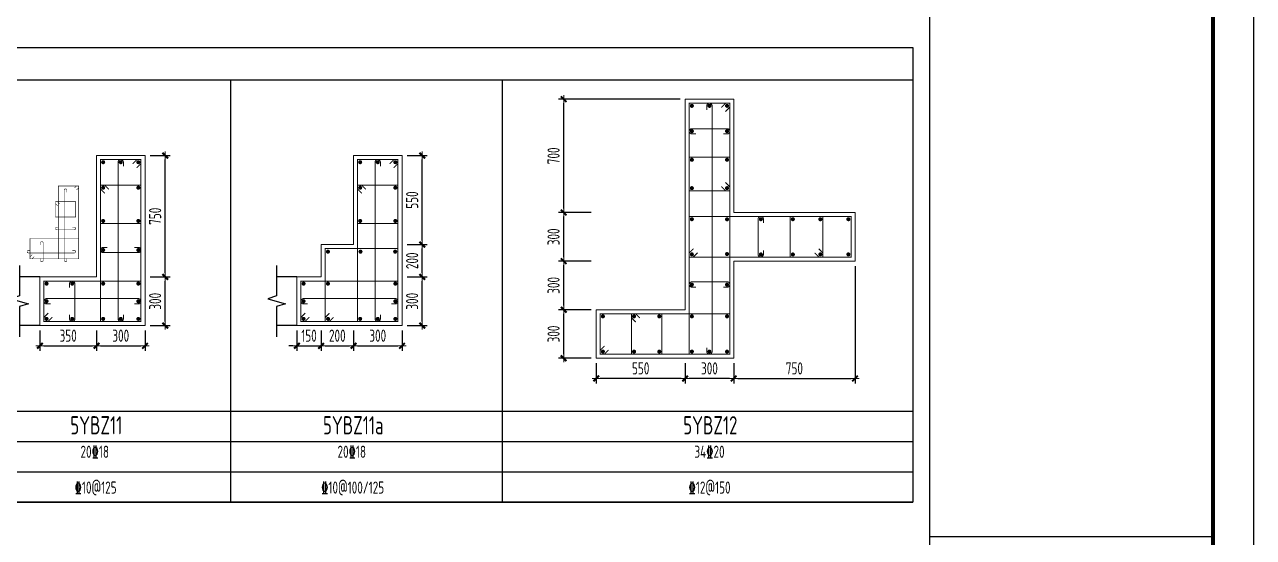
# Model space of a CAD drawing. Extents: x 292423 to 376523, y 106557 to 361882.
# Drawn here: x 346140 to 376523, y 192094 to 204761 of the extents above; entities that cross this region are included whole.
import ezdxf
from ezdxf.enums import TextEntityAlignment as Align

# ---------------------------------------------------------------- set-up
doc = ezdxf.new("R2010")
doc.units = 0
doc.header["$LTSCALE"] = 1000
doc.layers.get('0').update_dxf_attribs({"linetype": 'CONTINUOUS'})
doc.layers.get('Defpoints').update_dxf_attribs({"linetype": 'CONTINUOUS'})
for name, color, linetype in [('1508', 2, 'CONTINUOUS'), ('PUB_TITLE', 4, 'CONTINUOUS'), ('TAB', 7, 'CONTINUOUS'), ('THIN', 7, 'CONTINUOUS'), ('tk', 7, 'CONTINUOUS')]:
    doc.layers.add(name, color=color, linetype=linetype)
for name, color, linetype, lineweight in [('REIN', 6, 'CONTINUOUS', 18), ('Z-柱大样外框', 7, 'ByLayer', 18), ('Z-详图标注', 3, 'CONTINUOUS', 18)]:
    doc.layers.add(name, color=color, linetype=linetype, lineweight=lineweight)
doc.styles.get("Standard").update_dxf_attribs({"font": 'tssdeng.shx', "width": 0.7, "bigfont": 'tssdchn.shx'})
doc.styles.add('TCCAD_Dimension', font='Tssdeng.shx', dxfattribs={"width": 0.7, "bigfont": 'tssdchn.shx'})
doc.dimstyles.new('TCCAD_25_100', dxfattribs={"dimtxt": 300, "dimasz": 100, "dimexe": 125, "dimexo": 125, "dimgap": 100, "dimtad": 1, "dimdec": 0, "dimlfac": 0.25, "dimzin": 0, "dimdsep": 46, "dimtxsty": 'TCCAD_Dimension', "dimblk": '_TCDBK25_100', "dimcen": 0, "dimclrt": 7, "dimadec": 0, "dimazin": 0, "dimtfac": 1, "dimtdec": 0, "dimtix": 1, "dimtmove": 2, "dimatfit": 3, "dimfxl": 1, "dimtolj": 1, "dimtzin": 0, "dimarcsym": 0})

# ---------------------------------------------------------------- blocks, each defined once
blk = doc.blocks.new('A1tk')
at = {"layer": 'PUB_TITLE'}
blk.add_line((76100, 20254), (83100, 20254), dxfattribs=at)
at = {"layer": 'tk'}
blk.add_line((76100, 1000), (76100, 58400), dxfattribs=at)
at = {"layer": 'tk', "color": 5}
blk.add_lwpolyline([(0, 0), (0, 59400), (84100, 59400), (84100, 0)], close=True, dxfattribs=at)
at = {"layer": 'tk', "const_width": 100}
blk.add_lwpolyline([(2500, 1000), (83100, 1000), (83100, 58400), (2500, 58400)], close=True, dxfattribs=at)
blk = doc.blocks.new('_TCDBK25_100')
blk.add_line((-1, 0), (1, 0))
at = {"const_width": 0.5}
blk.add_lwpolyline([(-0.7, -0.7), (0.7, 0.7)], dxfattribs=at)
blk = doc.blocks.new('*D713')
at = {"layer": 'Defpoints', "color": 0}
for p in [(362473, 196519), (363673, 196519), (362473, 196019)]:
    blk.add_point(p, dxfattribs=at)
at = {"layer": 'Z-详图标注', "color": 0, "lineweight": -2}
for p, q in [((362473, 196394), (362473, 195894)), ((363673, 196394), (363673, 195894)), ((363573, 196019), (362573, 196019))]:
    blk.add_line(p, q, dxfattribs=at)
at = {"layer": 'Z-详图标注', "color": 0, "lineweight": -2, "xscale": 100, "yscale": 100, "zscale": 100, "rotation": 180}
blk.add_blockref('_TCDBK25_100', (362473, 196019), dxfattribs=at)
at = {"layer": 'Z-详图标注', "color": 0, "lineweight": -2, "xscale": 100, "yscale": 100, "zscale": 100}
blk.add_blockref('_TCDBK25_100', (363673, 196019), dxfattribs=at)
at = {"layer": 'Z-详图标注', "color": 7, "insert": (363073, 196269), "char_height": 300, "attachment_point": 5, "style": 'TCCAD_Dimension'}
blk.add_mtext('\\A1;300', dxfattribs=at)
blk = doc.blocks.new('*D714')
at = {"layer": 'Defpoints', "color": 0}
for p in [(360273, 196519), (362473, 196519), (360273, 196019)]:
    blk.add_point(p, dxfattribs=at)
at = {"layer": 'Z-详图标注', "color": 0, "lineweight": -2}
for p, q in [((360273, 196394), (360273, 195894)), ((362473, 196394), (362473, 195894)), ((362373, 196019), (360373, 196019))]:
    blk.add_line(p, q, dxfattribs=at)
at = {"layer": 'Z-详图标注', "color": 0, "lineweight": -2, "xscale": 100, "yscale": 100, "zscale": 100, "rotation": 180}
blk.add_blockref('_TCDBK25_100', (360273, 196019), dxfattribs=at)
at = {"layer": 'Z-详图标注', "color": 0, "lineweight": -2, "xscale": 100, "yscale": 100, "zscale": 100}
blk.add_blockref('_TCDBK25_100', (362473, 196019), dxfattribs=at)
at = {"layer": 'Z-详图标注', "color": 7, "insert": (361373, 196269), "char_height": 300, "attachment_point": 5, "style": 'TCCAD_Dimension'}
blk.add_mtext('\\A1;550', dxfattribs=at)
blk = doc.blocks.new('*D715')
at = {"layer": 'Defpoints', "color": 0}
for p in [(366673, 198919), (363673, 196519), (366673, 196019)]:
    blk.add_point(p, dxfattribs=at)
at = {"layer": 'Z-详图标注', "color": 0, "lineweight": -2}
for p, q in [((366673, 198794), (366673, 195894)), ((363673, 196394), (363673, 195894)), ((363773, 196019), (366573, 196019))]:
    blk.add_line(p, q, dxfattribs=at)
at = {"layer": 'Z-详图标注', "color": 0, "lineweight": -2, "xscale": 100, "yscale": 100, "zscale": 100, "rotation": 180}
blk.add_blockref('_TCDBK25_100', (363673, 196019), dxfattribs=at)
at = {"layer": 'Z-详图标注', "color": 0, "lineweight": -2, "xscale": 100, "yscale": 100, "zscale": 100}
blk.add_blockref('_TCDBK25_100', (366673, 196019), dxfattribs=at)
at = {"layer": 'Z-详图标注', "color": 7, "insert": (365173, 196269), "char_height": 300, "attachment_point": 5, "style": 'TCCAD_Dimension'}
blk.add_mtext('\\A1;750', dxfattribs=at)
blk = doc.blocks.new('*D716')
at = {"layer": 'Defpoints', "color": 0}
for p in [(359469, 197719), (360273, 197719), (360273, 196519)]:
    blk.add_point(p, dxfattribs=at)
at = {"layer": 'Z-详图标注', "color": 0, "lineweight": -2}
for p, q in [((360148, 197719), (359344, 197719)), ((359469, 196619), (359469, 197619)), ((360148, 196519), (359344, 196519))]:
    blk.add_line(p, q, dxfattribs=at)
at = {"layer": 'Z-详图标注', "color": 0, "lineweight": -2, "xscale": 100, "yscale": 100, "zscale": 100}
for p, rotation in [((359469, 197719), 90), ((359469, 196519), 270)]:
    blk.add_blockref('_TCDBK25_100', p, dxfattribs=dict(at, rotation=rotation))
at = {"layer": 'Z-详图标注', "color": 7, "insert": (359219, 197119), "char_height": 300, "attachment_point": 5, "rotation": 90, "style": 'TCCAD_Dimension'}
blk.add_mtext('\\A1;300', dxfattribs=at)
blk = doc.blocks.new('*D717')
at = {"layer": 'Defpoints', "color": 0}
for p in [(359469, 198919), (360273, 198919), (360273, 197719)]:
    blk.add_point(p, dxfattribs=at)
at = {"layer": 'Z-详图标注', "color": 0, "lineweight": -2}
for p, q in [((360148, 198919), (359344, 198919)), ((359469, 197819), (359469, 198819)), ((360148, 197719), (359344, 197719))]:
    blk.add_line(p, q, dxfattribs=at)
at = {"layer": 'Z-详图标注', "color": 0, "lineweight": -2, "xscale": 100, "yscale": 100, "zscale": 100}
for p, rotation in [((359469, 198919), 90), ((359469, 197719), 270)]:
    blk.add_blockref('_TCDBK25_100', p, dxfattribs=dict(at, rotation=rotation))
at = {"layer": 'Z-详图标注', "color": 7, "insert": (359219, 198319), "char_height": 300, "attachment_point": 5, "rotation": 90, "style": 'TCCAD_Dimension'}
blk.add_mtext('\\A1;300', dxfattribs=at)
blk = doc.blocks.new('*D718')
at = {"layer": 'Defpoints', "color": 0}
for p in [(359469, 200119), (360273, 200119), (360273, 198919)]:
    blk.add_point(p, dxfattribs=at)
at = {"layer": 'Z-详图标注', "color": 0, "lineweight": -2}
for p, q in [((360148, 200119), (359344, 200119)), ((359469, 199019), (359469, 200019)), ((360148, 198919), (359344, 198919))]:
    blk.add_line(p, q, dxfattribs=at)
at = {"layer": 'Z-详图标注', "color": 0, "lineweight": -2, "xscale": 100, "yscale": 100, "zscale": 100}
for p, rotation in [((359469, 200119), 90), ((359469, 198919), 270)]:
    blk.add_blockref('_TCDBK25_100', p, dxfattribs=dict(at, rotation=rotation))
at = {"layer": 'Z-详图标注', "color": 7, "insert": (359219, 199519), "char_height": 300, "attachment_point": 5, "rotation": 90, "style": 'TCCAD_Dimension'}
blk.add_mtext('\\A1;300', dxfattribs=at)
blk = doc.blocks.new('*D719')
at = {"layer": 'Defpoints', "color": 0}
for p in [(359469, 202919), (362473, 202919), (360273, 200119)]:
    blk.add_point(p, dxfattribs=at)
at = {"layer": 'Z-详图标注', "color": 0, "lineweight": -2}
for p, q in [((362348, 202919), (359344, 202919)), ((359469, 200219), (359469, 202819)), ((360148, 200119), (359344, 200119))]:
    blk.add_line(p, q, dxfattribs=at)
at = {"layer": 'Z-详图标注', "color": 0, "lineweight": -2, "xscale": 100, "yscale": 100, "zscale": 100}
for p, rotation in [((359469, 202919), 90), ((359469, 200119), 270)]:
    blk.add_blockref('_TCDBK25_100', p, dxfattribs=dict(at, rotation=rotation))
at = {"layer": 'Z-详图标注', "color": 7, "insert": (359219, 201519), "char_height": 300, "attachment_point": 5, "rotation": 90, "style": 'TCCAD_Dimension'}
blk.add_mtext('\\A1;700', dxfattribs=at)
blk = doc.blocks.new('*D739')
at = {"layer": 'Defpoints', "color": 0}
for p in [(346518, 197327), (347918, 197327), (347918, 196827)]:
    blk.add_point(p, dxfattribs=at)
at = {"layer": 'Z-详图标注', "color": 0, "lineweight": -2}
for p, q in [((346518, 197202), (346518, 196702)), ((347918, 197202), (347918, 196702)), ((346618, 196827), (347818, 196827))]:
    blk.add_line(p, q, dxfattribs=at)
at = {"layer": 'Z-详图标注', "color": 0, "lineweight": -2, "xscale": 100, "yscale": 100, "zscale": 100, "rotation": 180}
blk.add_blockref('_TCDBK25_100', (346518, 196827), dxfattribs=at)
at = {"layer": 'Z-详图标注', "color": 0, "lineweight": -2, "xscale": 100, "yscale": 100, "zscale": 100}
blk.add_blockref('_TCDBK25_100', (347918, 196827), dxfattribs=at)
at = {"layer": 'Z-详图标注', "color": 7, "insert": (347218, 197077), "char_height": 300, "attachment_point": 5, "style": 'TCCAD_Dimension'}
blk.add_mtext('\\A1;350', dxfattribs=at)
blk = doc.blocks.new('*D740')
at = {"layer": 'Defpoints', "color": 0}
for p in [(347918, 197327), (349118, 197327), (349118, 196827)]:
    blk.add_point(p, dxfattribs=at)
at = {"layer": 'Z-详图标注', "color": 0, "lineweight": -2}
for p, q in [((347918, 197202), (347918, 196702)), ((349118, 197202), (349118, 196702)), ((348018, 196827), (349018, 196827))]:
    blk.add_line(p, q, dxfattribs=at)
at = {"layer": 'Z-详图标注', "color": 0, "lineweight": -2, "xscale": 100, "yscale": 100, "zscale": 100, "rotation": 180}
blk.add_blockref('_TCDBK25_100', (347918, 196827), dxfattribs=at)
at = {"layer": 'Z-详图标注', "color": 0, "lineweight": -2, "xscale": 100, "yscale": 100, "zscale": 100}
blk.add_blockref('_TCDBK25_100', (349118, 196827), dxfattribs=at)
at = {"layer": 'Z-详图标注', "color": 7, "insert": (348518, 197077), "char_height": 300, "attachment_point": 5, "style": 'TCCAD_Dimension'}
blk.add_mtext('\\A1;300', dxfattribs=at)
blk = doc.blocks.new('*D741')
at = {"layer": 'Defpoints', "color": 0}
for p in [(349118, 198527), (349618, 198527), (349118, 197327)]:
    blk.add_point(p, dxfattribs=at)
at = {"layer": 'Z-详图标注', "color": 0, "lineweight": -2}
for p, q in [((349243, 198527), (349743, 198527)), ((349618, 197427), (349618, 198427)), ((349243, 197327), (349743, 197327))]:
    blk.add_line(p, q, dxfattribs=at)
at = {"layer": 'Z-详图标注', "color": 0, "lineweight": -2, "xscale": 100, "yscale": 100, "zscale": 100}
for p, rotation in [((349618, 198527), 90), ((349618, 197327), 270)]:
    blk.add_blockref('_TCDBK25_100', p, dxfattribs=dict(at, rotation=rotation))
at = {"layer": 'Z-详图标注', "color": 7, "insert": (349368, 197927), "char_height": 300, "attachment_point": 5, "rotation": 90, "style": 'TCCAD_Dimension'}
blk.add_mtext('\\A1;300', dxfattribs=at)
blk = doc.blocks.new('*D742')
at = {"layer": 'Defpoints', "color": 0}
for p in [(349118, 201527), (349618, 201527), (349118, 198527)]:
    blk.add_point(p, dxfattribs=at)
at = {"layer": 'Z-详图标注', "color": 0, "lineweight": -2}
for p, q in [((349243, 201527), (349743, 201527)), ((349618, 198627), (349618, 201427)), ((349243, 198527), (349743, 198527))]:
    blk.add_line(p, q, dxfattribs=at)
at = {"layer": 'Z-详图标注', "color": 0, "lineweight": -2, "xscale": 100, "yscale": 100, "zscale": 100}
for p, rotation in [((349618, 201527), 90), ((349618, 198527), 270)]:
    blk.add_blockref('_TCDBK25_100', p, dxfattribs=dict(at, rotation=rotation))
at = {"layer": 'Z-详图标注', "color": 7, "insert": (349368, 200027), "char_height": 300, "attachment_point": 5, "rotation": 90, "style": 'TCCAD_Dimension'}
blk.add_mtext('\\A1;750', dxfattribs=at)
blk = doc.blocks.new('*D743')
at = {"layer": 'Defpoints', "color": 0}
for p in [(352872, 197327, 0), (353472, 197327, 0), (353472, 196827)]:
    blk.add_point(p, dxfattribs=at)
at = {"layer": 'Z-详图标注', "color": 0, "lineweight": -2}
for p, q in [((352872, 197202), (352872, 196702)), ((353472, 197202), (353472, 196702)), ((352772, 196827), (352672, 196827)), ((352872, 196827), (353472, 196827)), ((353572, 196827), (353672, 196827))]:
    blk.add_line(p, q, dxfattribs=at)
at = {"layer": 'Z-详图标注', "color": 0, "lineweight": -2, "xscale": 100, "yscale": 100, "zscale": 100}
blk.add_blockref('_TCDBK25_100', (352872, 196827), dxfattribs=at)
at = {"layer": 'Z-详图标注', "color": 0, "lineweight": -2, "xscale": 100, "yscale": 100, "zscale": 100, "rotation": 180}
blk.add_blockref('_TCDBK25_100', (353472, 196827), dxfattribs=at)
at = {"layer": 'Z-详图标注', "color": 7, "insert": (353172, 197077), "char_height": 300, "attachment_point": 5, "style": 'TCCAD_Dimension'}
blk.add_mtext('\\A1;150', dxfattribs=at)
blk = doc.blocks.new('*D744')
at = {"layer": 'Defpoints', "color": 0}
for p in [(354272, 197327), (355472, 197327), (355472, 196827)]:
    blk.add_point(p, dxfattribs=at)
at = {"layer": 'Z-详图标注', "color": 0, "lineweight": -2}
for p, q in [((354272, 197202), (354272, 196702)), ((355472, 197202), (355472, 196702)), ((354372, 196827), (355372, 196827))]:
    blk.add_line(p, q, dxfattribs=at)
at = {"layer": 'Z-详图标注', "color": 0, "lineweight": -2, "xscale": 100, "yscale": 100, "zscale": 100, "rotation": 180}
blk.add_blockref('_TCDBK25_100', (354272, 196827), dxfattribs=at)
at = {"layer": 'Z-详图标注', "color": 0, "lineweight": -2, "xscale": 100, "yscale": 100, "zscale": 100}
blk.add_blockref('_TCDBK25_100', (355472, 196827), dxfattribs=at)
at = {"layer": 'Z-详图标注', "color": 7, "insert": (354872, 197077), "char_height": 300, "attachment_point": 5, "style": 'TCCAD_Dimension'}
blk.add_mtext('\\A1;300', dxfattribs=at)
blk = doc.blocks.new('*D745')
at = {"layer": 'Defpoints', "color": 0}
for p in [(355472, 198527), (355972, 198527), (355472, 197327)]:
    blk.add_point(p, dxfattribs=at)
at = {"layer": 'Z-详图标注', "color": 0, "lineweight": -2}
for p, q in [((355597, 198527), (356097, 198527)), ((355972, 197427), (355972, 198427)), ((355597, 197327), (356097, 197327))]:
    blk.add_line(p, q, dxfattribs=at)
at = {"layer": 'Z-详图标注', "color": 0, "lineweight": -2, "xscale": 100, "yscale": 100, "zscale": 100}
for p, rotation in [((355972, 198527), 90), ((355972, 197327), 270)]:
    blk.add_blockref('_TCDBK25_100', p, dxfattribs=dict(at, rotation=rotation))
at = {"layer": 'Z-详图标注', "color": 7, "insert": (355722, 197927), "char_height": 300, "attachment_point": 5, "rotation": 90, "style": 'TCCAD_Dimension'}
blk.add_mtext('\\A1;300', dxfattribs=at)
blk = doc.blocks.new('*D746')
at = {"layer": 'Defpoints', "color": 0}
for p in [(355472, 199327, 0), (355972, 199327), (355472, 198527, 0)]:
    blk.add_point(p, dxfattribs=at)
at = {"layer": 'Z-详图标注', "color": 0, "lineweight": -2}
for p, q in [((355597, 199327), (356097, 199327)), ((355972, 198627), (355972, 199227)), ((355597, 198527), (356097, 198527))]:
    blk.add_line(p, q, dxfattribs=at)
at = {"layer": 'Z-详图标注', "color": 0, "lineweight": -2, "xscale": 100, "yscale": 100, "zscale": 100}
for p, rotation in [((355972, 199327), 90), ((355972, 198527), 270)]:
    blk.add_blockref('_TCDBK25_100', p, dxfattribs=dict(at, rotation=rotation))
at = {"layer": 'Z-详图标注', "color": 7, "insert": (355722, 198927), "char_height": 300, "attachment_point": 5, "rotation": 90, "style": 'TCCAD_Dimension'}
blk.add_mtext('\\A1;200', dxfattribs=at)
blk = doc.blocks.new('*D751')
at = {"layer": 'Defpoints', "color": 0}
for p in [(353472, 197327, 0), (354272, 197327, 0), (354272, 196827)]:
    blk.add_point(p, dxfattribs=at)
at = {"layer": 'Z-详图标注', "color": 0, "lineweight": -2}
for p, q in [((353472, 197202), (353472, 196702)), ((354272, 197202), (354272, 196702)), ((353572, 196827), (354172, 196827))]:
    blk.add_line(p, q, dxfattribs=at)
at = {"layer": 'Z-详图标注', "color": 0, "lineweight": -2, "xscale": 100, "yscale": 100, "zscale": 100, "rotation": 180}
blk.add_blockref('_TCDBK25_100', (353472, 196827), dxfattribs=at)
at = {"layer": 'Z-详图标注', "color": 0, "lineweight": -2, "xscale": 100, "yscale": 100, "zscale": 100}
blk.add_blockref('_TCDBK25_100', (354272, 196827), dxfattribs=at)
at = {"layer": 'Z-详图标注', "color": 7, "insert": (353872, 197077), "char_height": 300, "attachment_point": 5, "style": 'TCCAD_Dimension'}
blk.add_mtext('\\A1;200', dxfattribs=at)
blk = doc.blocks.new('*D752')
at = {"layer": 'Defpoints', "color": 0}
for p in [(355472, 201527, 0), (355972, 201527), (355472, 199327, 0)]:
    blk.add_point(p, dxfattribs=at)
at = {"layer": 'Z-详图标注', "color": 0, "lineweight": -2}
for p, q in [((355597, 201527), (356097, 201527)), ((355972, 199427), (355972, 201427)), ((355597, 199327), (356097, 199327))]:
    blk.add_line(p, q, dxfattribs=at)
at = {"layer": 'Z-详图标注', "color": 0, "lineweight": -2, "xscale": 100, "yscale": 100, "zscale": 100}
for p, rotation in [((355972, 201527), 90), ((355972, 199327), 270)]:
    blk.add_blockref('_TCDBK25_100', p, dxfattribs=dict(at, rotation=rotation))
at = {"layer": 'Z-详图标注', "color": 7, "insert": (355722, 200427), "char_height": 300, "attachment_point": 5, "rotation": 90, "style": 'TCCAD_Dimension'}
blk.add_mtext('\\A1;550', dxfattribs=at)

msp = doc.modelspace()

# ---------------------------------------------------------------- linework, layer by layer
at = {"layer": 'REIN', "color": 210, "elevation": 0}
for points, const_width in [([(363467.2, 202613), (363573.3, 202719), (363573.3, 202819), (362573.3, 202819), (362573.3, 196619.1), (363573.3, 196619.1), (363573.3, 202819), (363473.3, 202819), (363367.2, 202713)], 25), ([(348811.8, 201321.1), (348917.9, 201427.2), (349017.9, 201427.2), (349017.9, 197427.2), (348017.9, 197427.2), (348017.9, 201427.2), (349017.9, 201427.2), (349017.9, 201327.2), (348911.8, 201221.1)], 25), ([(355166.4, 201321.1), (355272.4, 201427.2), (355372.4, 201427.2), (355372.4, 197427.2), (354372.4, 197427.2), (354372.4, 201427.2), (355372.4, 201427.2), (355372.4, 201327.2), (355266.4, 201221.1)], 25), ([(347372.7, 200722.8), (347425.8, 200775.8), (347475.8, 200775.8), (347475.8, 198975.8), (346975.8, 198975.8), (346975.8, 200775.8), (347475.8, 200775.8), (347475.8, 200725.8), (347422.7, 200672.8)], 12.5), ([(362679.3, 199225.1), (362573.3, 199119), (362573.3, 199019), (366573.3, 199019), (366573.3, 200019), (362573.3, 200019), (362573.3, 199019), (362673.3, 199019), (362779.3, 199125.1)], 25), ([(346378.8, 199028.8), (346325.8, 198975.8), (346275.8, 198975.8), (346275.8, 199475.8), (347475.8, 199475.8), (347475.8, 198975.8), (346275.8, 198975.8), (346275.8, 199025.8), (346328.8, 199078.8)], 12.5), ([(353778.5, 197533.3), (353672.4, 197427.2), (353572.4, 197427.2), (353572.4, 199227.2), (355372.4, 199227.2), (355372.4, 197427.2), (353572.4, 197427.2), (353572.4, 197527.2), (353678.5, 197633.3)], 25), ([(346823.9, 197533.3), (346717.9, 197427.2), (346617.9, 197427.2), (346617.9, 198427.2), (349017.9, 198427.2), (349017.9, 197427.2), (346617.9, 197427.2), (346617.9, 197527.2), (346723.9, 197633.3)], 25), ([(353178.5, 197533.3), (353072.4, 197427.2), (352972.4, 197427.2), (352972.4, 198427.2), (355372.4, 198427.2), (355372.4, 197427.2), (352972.4, 197427.2), (352972.4, 197527.2), (353078.5, 197633.3)], 25), ([(360479.3, 196825.1), (360373.3, 196719.1), (360373.3, 196619.1), (363573.3, 196619.1), (363573.3, 197619.1), (360373.3, 197619.1), (360373.3, 196619.1), (360473.3, 196619.1), (360579.3, 196725.1)], 25)]:
    msp.add_lwpolyline(points, dxfattribs=dict(at, const_width=const_width))
at = {"layer": 'REIN', "color": 6, "const_width": 50, "elevation": 0}
for points in [[(362613.3, 202754, -1), (362663.3, 202754, -1)], [(363048.3, 202754, -1), (363098.3, 202754, -1)], [(363483.3, 202754, -1), (363533.3, 202754, -1)], [(362613.3, 202128.4, -1), (362663.3, 202128.4, -1)], [(363483.3, 202128.4, -1), (363533.3, 202128.4, -1)], [(362613.3, 201421.7, -1), (362663.3, 201421.7, -1)], [(363483.3, 201421.7, -1), (363533.3, 201421.7, -1)], [(348082.9, 201337.2, 1), (348082.9, 201387.2, 1)], [(348517.9, 201337.2, 1), (348517.9, 201387.2, 1)], [(348952.9, 201337.2, 1), (348952.9, 201387.2, 1)], [(354437.4, 201337.2, 1), (354437.4, 201387.2, 1)], [(354872.4, 201337.2, 1), (354872.4, 201387.2, 1)], [(355307.4, 201337.2, 1), (355307.4, 201387.2, 1)], [(348082.9, 200707.2, 1), (348082.9, 200757.2, 1)], [(348952.9, 200707.2, 1), (348952.9, 200757.2, 1)], [(354437.4, 200707.2, 1), (354437.4, 200757.2, 1)], [(355307.4, 200707.2, 1), (355307.4, 200757.2, 1)], [(362613.3, 200721.9, -1), (362663.3, 200721.9, -1)], [(363483.3, 200721.9, -1), (363533.3, 200721.9, -1)], [(348082.9, 199885.6, 1), (348082.9, 199935.6, 1)], [(348952.9, 199885.6, 1), (348952.9, 199935.6, 1)], [(354437.4, 199885.6, 1), (354437.4, 199935.6, 1)], [(355307.4, 199885.6, 1), (355307.4, 199935.6, 1)], [(362613.3, 199954, -1), (362663.3, 199954, -1)], [(363483.3, 199951, -1), (363533.3, 199951, -1)], [(364345.1, 199929, -1), (364345.1, 199979, -1)], [(365110.3, 199954, -1), (365160.3, 199954, -1)], [(365789.7, 199954, -1), (365839.7, 199954, -1)], [(366483.3, 199954, -1), (366533.3, 199954, -1)], [(348082.9, 199168.2, 1), (348082.9, 199218.2, 1)], [(348952.9, 199168.2, 1), (348952.9, 199218.2, 1)], [(353639.9, 199127.2, 1), (353639.9, 199177.2, 1)], [(354445.4, 199127.2, 1), (354445.4, 199177.2, 1)], [(355302.4, 199127.2, 1), (355302.4, 199177.2, 1)], [(362613.3, 199085.6, -1), (362663.3, 199085.6, -1)], [(363483.3, 199093.4, -1), (363533.3, 199093.4, -1)], [(364345.1, 199059, -1), (364345.1, 199109, -1)], [(365110.3, 199084, -1), (365160.3, 199084, -1)], [(365789.7, 199084, -1), (365839.7, 199084, -1)], [(366483.3, 199084, -1), (366533.3, 199084, -1)], [(346682.9, 198337.2, 1), (346682.9, 198387.2, 1)], [(347317.4, 198337.2, 1), (347317.4, 198387.2, 1)], [(348082.9, 198337.2, 1), (348082.9, 198387.2, 1)], [(348952.9, 198337.2, 1), (348952.9, 198387.2, 1)], [(353037.4, 198337.2, 1), (353037.4, 198387.2, 1)], [(353639.9, 198337.2, 1), (353639.9, 198387.2, 1)], [(355307.4, 198337.2, 1), (355307.4, 198387.2, 1)], [(362613.3, 198338.1, -1), (362663.3, 198338.1, -1)], [(363483.3, 198338.1, -1), (363533.3, 198338.1, -1)], [(346657.9, 197927.2, 1), (346707.9, 197927.2, 1)], [(348927.9, 197927.2, 1), (348977.9, 197927.2, 1)], [(353012.4, 197927.2, 1), (353062.4, 197927.2, 1)], [(355282.4, 197927.2, 1), (355332.4, 197927.2, 1)], [(346682.9, 197467.2, 1), (346682.9, 197517.2, 1)], [(347317.4, 197467.2, 1), (347317.4, 197517.2, 1)], [(348082.9, 197467.2, 1), (348082.9, 197517.2, 1)], [(348517.9, 197467.2, 1), (348517.9, 197517.2, 1)], [(348952.9, 197467.2, 1), (348952.9, 197517.2, 1)], [(353037.4, 197467.2, 1), (353037.4, 197517.2, 1)], [(353643.7, 197467.2, 1), (353643.7, 197517.2, 1)], [(354437.4, 197467.2, 1), (354437.4, 197517.2, 1)], [(354872.4, 197467.2, 1), (354872.4, 197517.2, 1)], [(355307.4, 197467.2, 1), (355307.4, 197517.2, 1)], [(360413.3, 197554.1, -1), (360463.3, 197554.1, -1)], [(361184.2, 197554.1, -1), (361234.2, 197554.1, -1)], [(361807.7, 197554.1, -1), (361857.7, 197554.1, -1)], [(362613.3, 197554.1, -1), (362663.3, 197554.1, -1)], [(363483.3, 197554.1, -1), (363533.3, 197554.1, -1)], [(360413.3, 196684.1, -1), (360463.3, 196684.1, -1)], [(361184.2, 196684.1, -1), (361234.2, 196684.1, -1)], [(361807.7, 196684.1, -1), (361857.7, 196684.1, -1)], [(362613.3, 196684.1, -1), (362663.3, 196684.1, -1)], [(363048.3, 196684.1, -1), (363098.3, 196684.1, -1)], [(363483.3, 196684.1, -1), (363533.3, 196684.1, -1)]]:
    msp.add_lwpolyline(points, format="xyb", close=True, dxfattribs=at)
at = {"layer": 'REIN', "color": 6, "elevation": 0}
for points, const_width in [([(363008.3, 196784.1), (363008.3, 196684.1, 1), (363138.3, 196684.1), (363138.3, 202754, 1), (363008.3, 202754), (363008.3, 202654)], 25), ([(363414.1, 202060.1), (363514.1, 202060.1, 1), (363514.1, 202190.1), (362638.3, 202190.1, 1), (362638.3, 202060.1), (362738.3, 202060.1)], 25), ([(348582.9, 197592.2), (348582.9, 197492.2, -1), (348452.9, 197492.2), (348452.9, 201362.2, -1), (348582.9, 201362.2), (348582.9, 201262.2)], 25), ([(354937.4, 197592.2), (354937.4, 197492.2, -1), (354807.4, 197492.2), (354807.4, 201362.2, -1), (354937.4, 201362.2), (354937.4, 201262.2)], 25), ([(347185.8, 198985.8), (347185.8, 198935.8, -1), (347120.8, 198935.8), (347120.8, 200670.8, -1), (347185.8, 200670.8), (347185.8, 200620.8)], 12.5), ([(364407.1, 199859.9), (364407.1, 199959.9, 1), (364277.1, 199959.9), (364277.1, 199084, 1), (364407.1, 199084), (364407.1, 199184)], 25), ([(347320.8, 199758.3), (347370.8, 199758.3, -1), (347370.8, 199693.3), (346935.8, 199693.3, -1), (346935.8, 199758.3), (346985.8, 199758.3)], 12.5), ([(346533.3, 199320.8), (346533.3, 199370.8, -1), (346598.3, 199370.8), (346598.3, 198935.8, -1), (346533.3, 198935.8), (346533.3, 198985.8)], 12.5), ([(347320.8, 199185.8), (347370.8, 199185.8, -1), (347370.8, 199120.8), (346235.8, 199120.8, -1), (346235.8, 199185.8), (346285.8, 199185.8)], 12.5), ([(348852.9, 199258.2), (348952.9, 199258.2, -1), (348952.9, 199128.2), (348082.9, 199128.2, -1), (348082.9, 199258.2), (348182.9, 199258.2)], 25), ([(347252.4, 198262.2), (347252.4, 198362.2, -1), (347382.4, 198362.2), (347382.4, 197492.2, -1), (347252.4, 197492.2), (347252.4, 197592.2)], 25), ([(363414.1, 198276.1), (363514.1, 198276.1, 1), (363514.1, 198406.1), (362638.3, 198406.1, 1), (362638.3, 198276.1), (362738.3, 198276.1)], 25), ([(346782.9, 197862.2), (346682.9, 197862.2, -1), (346682.9, 197992.2), (348952.9, 197992.2, -1), (348952.9, 197862.2), (348852.9, 197862.2)], 25), ([(353137.4, 197862.2), (353037.4, 197862.2, -1), (353037.4, 197992.2), (355307.4, 197992.2, -1), (355307.4, 197862.2), (355207.4, 197862.2)], 25)]:
    msp.add_lwpolyline(points, format="xyb", dxfattribs=dict(at, const_width=const_width))
for points, const_width in [([(363367.2, 200763), (363473.3, 200656.9), (363573.3, 200656.9), (363573.3, 201486.7), (362573.3, 201486.7), (362573.3, 200656.9), (363573.3, 200656.9), (363573.3, 200756.9), (363467.2, 200863)], 25), ([(348123.9, 200591.1), (348017.9, 200697.2), (348017.9, 200797.2), (349017.9, 200797.2), (349017.9, 199845.6), (348017.9, 199845.6), (348017.9, 200797.2), (348117.9, 200797.2), (348223.9, 200691.1)], 25), ([(354478.5, 200591.1), (354372.4, 200697.2), (354372.4, 200797.2), (355372.4, 200797.2), (355372.4, 199845.6), (354372.4, 199845.6), (354372.4, 200797.2), (354472.4, 200797.2), (354578.5, 200691.1)], 25), ([(346956.3, 200285.3), (346903.3, 200338.3), (346903.3, 200388.3), (347403.3, 200388.3), (347403.3, 200008.3), (346903.3, 200008.3), (346903.3, 200388.3), (346953.3, 200388.3), (347006.3, 200335.3)], 12.5), ([(365673.7, 199125.1), (365779.7, 199019), (365879.7, 199019), (365879.7, 200019), (365070.3, 200019), (365070.3, 199019), (365879.7, 199019), (365879.7, 199119), (365773.7, 199225.1)], 25), ([(361350.2, 197513), (361244.2, 197619.1), (361144.2, 197619.1), (361144.2, 196619.1), (361897.7, 196619.1), (361897.7, 197619.1), (361144.2, 197619.1), (361144.2, 197519.1), (361250.2, 197413)], 25)]:
    msp.add_lwpolyline(points, dxfattribs=dict(at, const_width=const_width))
at = {"layer": 'TAB'}
for p, q in [((295391.9, 204194), (368105.7, 204194, 0)), ((368105.7, 204194, 0), (368105.7, 192965, 0)), ((297191.9, 203395.6), (368105.7, 203395.6, 0)), ((351235.5, 203395.6, 0), (351235.5, 192965, 0)), ((357947.4, 203395.6, 0), (357947.4, 192965, 0)), ((295391.9, 195215, 0), (368105.7, 195215, 0)), ((295391.9, 194465, 0), (368105.7, 194465, 0)), ((295391.9, 193715, 0), (368105.7, 193715, 0)), ((368105.7, 192965, 0), (295391.9, 192965, 0)), ((295391.9, 192965, 0), (368105.7, 192965, 0))]:
    msp.add_line(p, q, dxfattribs=at)
at = {"layer": 'THIN'}
for p, q in [((346517.9, 198527.2, 0), (346017.9, 198527.2, 0)), ((352872.4, 198527.2, 0), (352372.4, 198527.2, 0)), ((346517.9, 197327.2, 0), (346017.9, 197327.2, 0)), ((352872.4, 197327.2, 0), (352372.4, 197327.2, 0))]:
    msp.add_line(p, q, dxfattribs=at)
at = {"layer": 'THIN', "elevation": 0}
for points in [[(346017.9, 198807.2), (346017.9, 198057.2), (345797.9, 197987.2), (346237.9, 197867.2), (346017.9, 197797.2), (346017.9, 197047.2)], [(352372.4, 198807.2), (352372.4, 198057.2), (352152.4, 197987.2), (352592.4, 197867.2), (352372.4, 197797.2), (352372.4, 197047.2)]]:
    msp.add_lwpolyline(points, dxfattribs=at)
at = {"layer": 'Z-柱大样外框', "elevation": 0}
for points in [[(362473.3, 202919), (363673.3, 202919), (363673.3, 200119), (366673.3, 200119), (366673.3, 198919), (363673.3, 198919), (363673.3, 196519.1), (360273.3, 196519.1), (360273.3, 197719.1), (362473.3, 197719.1)], [(346517.9, 197327.2), (349117.9, 197327.2), (349117.9, 201527.2), (347917.9, 201527.2), (347917.9, 198527.2), (346517.9, 198527.2), (346517.9, 197327.2)], [(352872.4, 198527.2), (353472.4, 198527.2), (353472.4, 199327.2), (354272.4, 199327.2), (354272.4, 201527.2), (355472.4, 201527.2), (355472.4, 197327.2), (352872.4, 197327.2), (352872.4, 197327.2)]]:
    msp.add_lwpolyline(points, close=True, dxfattribs=at)

# ---------------------------------------------------------------- block references
at = {"layer": '1508'}
msp.add_blockref('A1tk', (292422.6, 171865.4), dxfattribs=at)

# ---------------------------------------------------------------- texts
at = {"layer": 'TAB', "width": 0.7}
for s, height, p in [('5YBZ11', 450, (347913.2, 194863.9, 0)), ('5YBZ11a', 450, (354267.8, 194863.9, 0)), ('5YBZ12', 450, (363095.1, 194863.9, 0)), ('%%13210@125', 300, (347896.9, 193325, 0)), ('%%13210@100/125', 300, (354251.4, 193325, 0)), ('%%13212@150', 300, (363076, 193325, 0))]:
    msp.add_text(s, height=height, dxfattribs=at).set_placement(p, align=Align.MIDDLE_CENTER)
for s, p in [('20%%13218', (347522.7, 193970.1, 0)), ('20%%13218', (353877.3, 193970.1, 0)), ('34%%13220', (362701.9, 193970.1, 0))]:
    msp.add_text(s, height=300, dxfattribs=at).set_placement(p, align=Align.BOTTOM_LEFT)

# ---------------------------------------------------------------- dimensions: what is measured, and where the dimension line sits
at = {"layer": 'Z-详图标注'}
for base, p1, p2, angle, picture, middle in [((359469.3, 202919, 0), (360273.3, 200119, 0), (362473.3, 202919, 0), 90, '*D719', (359219.3, 201519, 0)), ((349617.9, 201527.2, 0), (349117.9, 198527.2, 0), (349117.9, 201527.2, 0), 90, '*D742', (349367.9, 200027.2, 0)), ((355972.4, 201527.2, 0), (355472.4, 199327.2), (355472.4, 201527.2), 90, '*D752', (355722.4, 200427.2, 0)), ((359469.3, 200119, 0), (360273.3, 198919, 0), (360273.3, 200119, 0), 90, '*D718', (359219.3, 199519, 0)), ((355972.4, 199327.2, 0), (355472.4, 198527.2), (355472.4, 199327.2), 90, '*D746', (355722.4, 198927.2, 0)), ((359469.3, 198919, 0), (360273.3, 197719.1, 0), (360273.3, 198919, 0), 90, '*D717', (359219.3, 198319, 0)), ((349617.9, 198527.2, 0), (349117.9, 197327.2, 0), (349117.9, 198527.2, 0), 90, '*D741', (349367.9, 197927.2, 0)), ((355972.4, 198527.2, 0), (355472.4, 197327.2, 0), (355472.4, 198527.2, 0), 90, '*D745', (355722.4, 197927.2, 0)), ((359469.3, 197719.1, 0), (360273.3, 196519.1, 0), (360273.3, 197719.1, 0), 90, '*D716', (359219.3, 197119.1, 0)), ((360273.3, 196019.1, 0), (362473.3, 196519.1, 0), (360273.3, 196519.1, 0), 180, '*D714', (361373.3, 196269.1, 0)), ((362473.3, 196019.1, 0), (363673.3, 196519.1, 0), (362473.3, 196519.1, 0), 180, '*D713', (363073.3, 196269.1, 0))]:
    dim = msp.add_linear_dim(base=base, p1=p1, p2=p2, angle=angle, dimstyle='TCCAD_25_100', dxfattribs=at)
    dim.commit()
    dim.dimension.update_dxf_attribs({"geometry": picture, "text_midpoint": middle})
for base, p1, p2, picture, middle in [((366673.3, 196019.1, 0), (363673.3, 196519.1, 0), (366673.3, 198919, 0), '*D715', (365173.3, 196269.1, 0)), ((347917.9, 196827.2, 0), (346517.9, 197327.2, 0), (347917.9, 197327.2, 0), '*D739', (347217.9, 197077.2, 0)), ((349117.9, 196827.2, 0), (347917.9, 197327.2, 0), (349117.9, 197327.2, 0), '*D740', (348517.9, 197077.2, 0)), ((353472.4, 196827.2, 0), (352872.4, 197327.2), (353472.4, 197327.2), '*D743', (353172.4, 197077.2, 0)), ((354272.4, 196827.2, 0), (353472.4, 197327.2), (354272.4, 197327.2), '*D751', (353872.4, 197077.2, 0)), ((355472.4, 196827.2, 0), (354272.4, 197327.2, 0), (355472.4, 197327.2, 0), '*D744', (354872.4, 197077.2, 0))]:
    dim = msp.add_linear_dim(base=base, p1=p1, p2=p2, dimstyle='TCCAD_25_100', dxfattribs=at)
    dim.commit()
    dim.dimension.update_dxf_attribs({"geometry": picture, "text_midpoint": middle})

doc.saveas('drawing.dxf')
